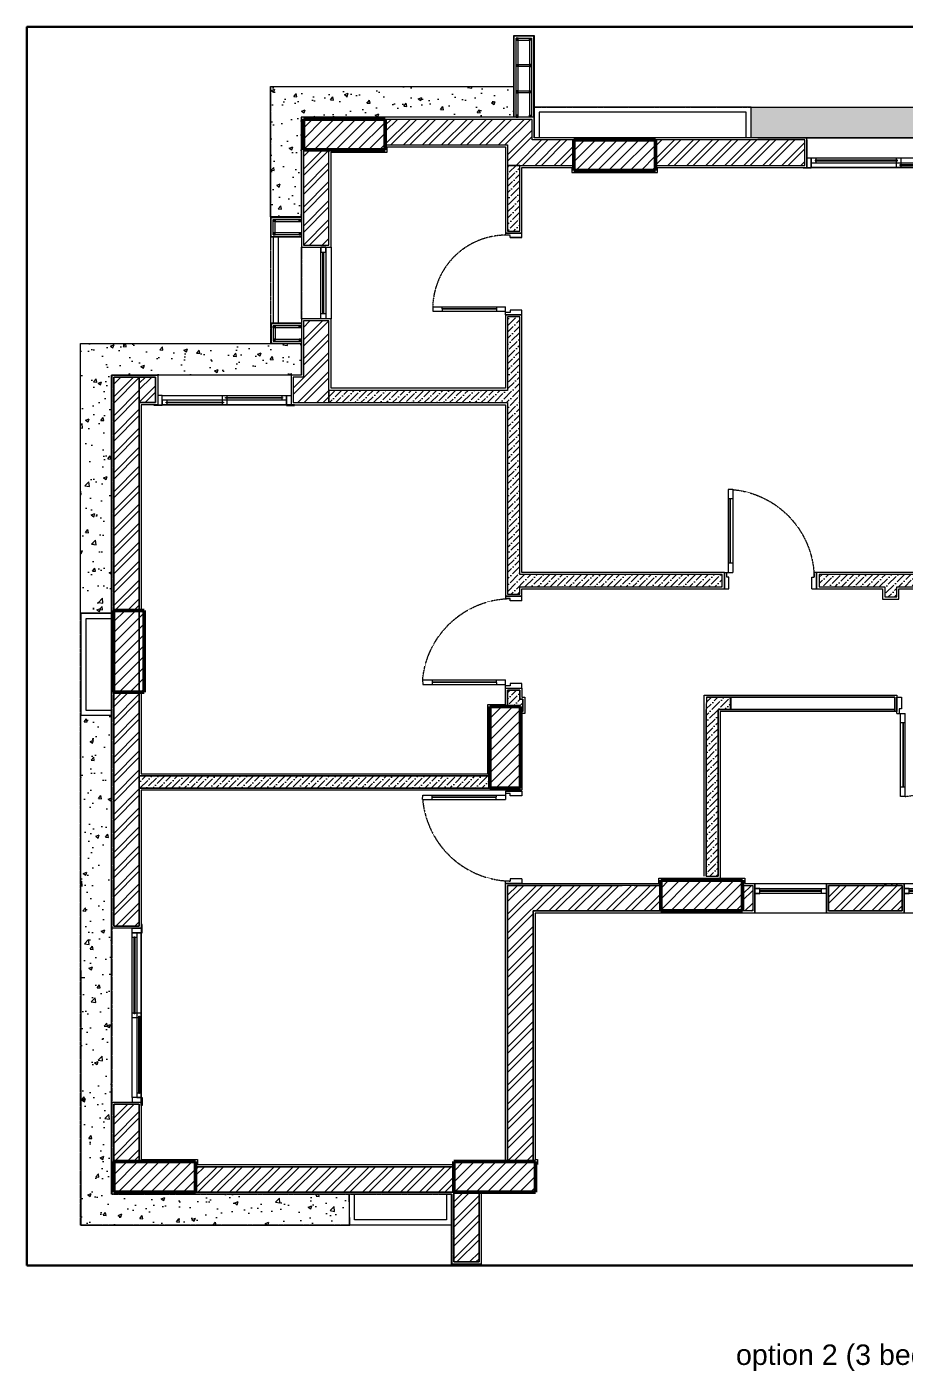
# Model space of a CAD drawing. Header units: metres. Extents: x 0 to 104350, y 982 to 43174.
# Drawn here: x 57300 to 65874, y 30032 to 43174 of the extents above; entities that cross this region are included whole.
import ezdxf
from ezdxf.xclip import XClip

# ---------------------------------------------------------------- set-up
doc = ezdxf.new("R2010")
doc.units = ezdxf.units.M
doc.header["$XCLIPFRAME"] = 2
doc.linetypes.add('DASHED2', pattern=[0.375, 0.25, -0.125])
doc.layers.get('0').update_dxf_attribs({"lineweight": 30})
for name, color, linetype, lineweight in [('A-ANNO-DIMS', 1, 'Continuous', 0), ('A-ANNO-HATCH', 9, 'Continuous', 9), ('A-CLNG-GRID', 2, 'Continuous', 5), ('A-DOOR', 1, 'Continuous', 5), ('A-DOOR-FRAM', 1, 'Continuous', 0), ('A-ELEV-BACK', 1, 'Continuous', 0), ('A-FLOR-OVHD', 1, 'DASHED2', 0), ('A-SECT', 1, 'Continuous', 5), ('A-WALL', 3, 'Continuous', 18), ('A-WINDOW', 10, 'Continuous', 5), ('dimensions', 90, 'Continuous', 30), ('G-ANNO-HATCH', 8, 'Continuous', 0), ('HATCH', 8, 'Continuous', 0), ('S-COLS', 52, 'Continuous', 9)]:
    doc.layers.add(name, color=color, linetype=linetype, lineweight=lineweight)
doc.styles.get("Standard").update_dxf_attribs({"font": 'arial.ttf'})
pattern_1 = [(45, (-134304.42, 51839.08), (-92.807765, 92.807765), []), (45, (-134242.55, 51839.08), (-92.807765, 92.807765), [])]
pattern_2 = [(45, (-134304.42, 51839.084), (23.201941, 85.073785), [109.375, -21.875, 0, -21.875])]
pattern_3 = [(50, (0, 0), (358.6301, -31.37607), [37.5, -412.5]), (355, (0, 0), (-69.3757, 376.0961), [30, -330]), (100.45144, (29.9, -2.6), (289.2544, 344.72), [31.8701, -350.57106]), (46.1842, (0, 100), (533.6207, -82.7596), [56.25, -618.75]), (96.63564, (44.47, 93.1), (467.331, 487.0593), [47.8052, -525.8569]), (351.18416, (0, 100), (467.331, 487.0593), [45, -495]), (21, (50, 75), (298.4535, -201.30945), [37.5, -412.5]), (326, (50, 75), (121.6577, 362.575), [30, -330]), (71.45144, (74.87, 58.22), (420.1112, 161.2656), [31.8701, -350.57106]), (37.5, (0, 0), (6.07993, 166.44693), [0, -326, 0, -335, 0, -331.25]), (7.5, (0, 0), (131.53477, 197.20586), [0, -191, 0, -318.5, 0, -126.25]), (327.5, (-111.5, 0), (266.91122, -11.27744), [0, -125, 0, -390, 0, -517.5]), (317.5, (-161.5, 0), (291.5931, 50.0525), [0, -162.5, 0, -259, 0, -367.5])]
pattern_4 = [(45, (116748.97, -54336.016), (-53.033, 53.033), [])]

# ---------------------------------------------------------------- blocks, each defined once
blk = doc.blocks.new('*U118')
for p, q in [((-5314, 135751), (-5249, 135754)), ((-5251, 134853), (-5299, 135751)), ((-5201, 134855), (-5249, 135754)), ((-5244, 135654), (-5294, 135652)), ((-5271, 135653), (-5234, 134955)), ((-5266, 135653), (-5229, 134955)), ((-5207, 134957), (-5257, 134954)), ((-5201, 134855), (-5251, 134853))]:
    blk.add_line(p, q)
at = {"linetype": 'DASHED2'}
blk.add_arc((-5342, 135819), 974, 278.2926, 1.8703, dxfattribs=at)
at = {"layer": 'A-DOOR-FRAM'}
for p, q in [((-4400, 135977), (-4350, 135980)), ((-4350, 135980), (-4340, 135803)), ((-5349, 135927), (-5299, 135930)), ((-5339, 135749), (-5349, 135927)), ((-5339, 135749), (-5314, 135751)), ((-4340, 135803), (-4365, 135801))]:
    blk.add_line(p, q, dxfattribs=at)
for points in [[(-4400, 135977), (-4393, 135850), (-4368, 135851), (-4365, 135801)], [(-5299, 135930), (-5292, 135802), (-5317, 135801), (-5314, 135751)]]:
    blk.add_lwpolyline(points, dxfattribs=at)
blk = doc.blocks.new('*U123')
for p, q in [((-0.235, 0.09), (0.978, 0.09)), ((-0.235, 0.045), (-0.235, 0.09)), ((0.978, 0.045), (-0.235, 0.045)), ((0.978, 0.045), (-0.235, 0.045)), ((-0.235, 0.045), (-0.235, 0)), ((-0.235, 0), (0.978, 0)), ((-0.19, 0.045), (-0.19, 0.026)), ((-0.19, 0.018), (-0.19, 0)), ((0.35, 0.09), (0.35, 0.026)), ((0.35, 0.018), (0.35, 0)), ((0.395, 0.09), (0.395, 0.071)), ((0.395, 0.063), (0.395, 0)), ((0.933, 0.09), (0.933, 0.071)), ((0.933, 0.063), (0.933, 0.045)), ((0.978, 0.09), (0.978, 0.045)), ((0.978, 0), (0.978, 0.045))]:
    blk.add_line(p, q)
for points in [[(-0.315, 0), (-0.235, 0), (-0.235, -0.007), (-0.315, -0.007)], [(-0.235, 0.09), (-0.28, 0.09), (-0.28, 0), (-0.235, 0)], [(-0.235, 0.09), (0.978, 0.09), (0.978, 0), (-0.235, 0)], [(-0.196, 0.026), (0.362, 0.026), (0.362, 0.018), (-0.196, 0.018)], [(0.383, 0.071), (0.94, 0.071), (0.94, 0.063), (0.383, 0.063)], [(0.978, 0.09), (1.023, 0.09), (1.023, 0), (0.978, 0)], [(1.058, 0), (0.978, 0), (0.978, -0.007), (1.058, -0.007)]]:
    blk.add_lwpolyline(points, close=True)
blk = doc.blocks.new('*U125')
for p, q in [((-2.079, -0.07), (-1.479, -0.07)), ((-2.079, -0.08), (-1.479, -0.08))]:
    blk.add_line(p, q)
for points in [[(-2.129, 0.14), (-1.429, 0.14), (-1.429, -0.15), (-2.129, -0.15)], [(-2.129, -0.1), (-2.129, -0.05), (-1.429, -0.05), (-1.429, -0.1)], [(-2.129, -0.05), (-2.079, -0.05), (-2.079, -0.1), (-2.129, -0.1)], [(-1.429, -0.05), (-1.479, -0.05), (-1.479, -0.1), (-1.429, -0.1)]]:
    blk.add_lwpolyline(points, close=True)
blk = doc.blocks.new('*U122')
for p, q in [((-0.235, 0.09), (1.376, 0.09)), ((-0.235, 0.045), (-0.235, 0.09)), ((1.376, 0.045), (-0.235, 0.045)), ((1.376, 0.045), (-0.235, 0.045)), ((-0.235, 0.045), (-0.235, 0)), ((-0.235, 0), (1.376, 0)), ((-0.19, 0.045), (-0.19, 0.026)), ((-0.19, 0.018), (-0.19, 0)), ((0.548, 0.09), (0.548, 0.026)), ((0.548, 0.018), (0.548, 0)), ((0.593, 0.09), (0.593, 0.071)), ((0.593, 0.063), (0.593, 0)), ((1.331, 0.09), (1.331, 0.071)), ((1.331, 0.063), (1.331, 0.045)), ((1.376, 0.09), (1.376, 0.045)), ((1.376, 0), (1.376, 0.045))]:
    blk.add_line(p, q)
for points in [[(-0.315, 0), (-0.235, 0), (-0.235, -0.007), (-0.315, -0.007)], [(-0.235, 0.09), (-0.28, 0.09), (-0.28, 0), (-0.235, 0)], [(-0.235, 0.09), (1.376, 0.09), (1.376, 0), (-0.235, 0)], [(-0.196, 0.026), (0.561, 0.026), (0.561, 0.018), (-0.196, 0.018)], [(0.582, 0.071), (1.337, 0.071), (1.337, 0.063), (0.582, 0.063)], [(1.376, 0.09), (1.421, 0.09), (1.421, 0), (1.376, 0)], [(1.456, 0), (1.376, 0), (1.376, -0.007), (1.456, -0.007)]]:
    blk.add_lwpolyline(points, close=True)
blk = doc.blocks.new('*U120')
for p, q in [((-5317, 135773), (-5382, 135770)), ((-5339, 134971), (-5382, 135770)), ((-5289, 134974), (-5332, 135773)), ((-5377, 135670), (-5327, 135673)), ((-5354, 135671), (-5322, 135073)), ((-5349, 135671), (-5317, 135074)), ((-5345, 135072), (-5295, 135075)), ((-5339, 134971), (-5289, 134974))]:
    blk.add_line(p, q)
at = {"linetype": 'DASHED2'}
blk.add_arc((-5362, 135777), 807, 179.9493, 271.6029, dxfattribs=at)
at = {"layer": 'A-DOOR-FRAM'}
for p, q in [((-5302, 135954), (-5352, 135952)), ((-5292, 135775), (-5302, 135954)), ((-5292, 135775), (-5317, 135773))]:
    blk.add_line(p, q, dxfattribs=at)
for points in [[(-6144, 135779), (-6150, 135909), (-6200, 135906), (-6191, 135727), (-6166, 135728)], [(-6150, 135909), (-6144, 135779), (-6168, 135778), (-6166, 135728)], [(-5352, 135952), (-5345, 135822), (-5320, 135823), (-5317, 135773)]]:
    blk.add_lwpolyline(points, dxfattribs=at)
blk = doc.blocks.new('*U121')
for p, q in [((-2.079, -0.07), (-1.479, -0.07)), ((-2.079, -0.08), (-1.479, -0.08))]:
    blk.add_line(p, q)
for points in [[(-2.129, 0.14), (-1.429, 0.14), (-1.429, -0.15), (-2.129, -0.15)], [(-2.129, -0.1), (-2.129, -0.05), (-1.429, -0.05), (-1.429, -0.1)], [(-2.129, -0.05), (-2.079, -0.05), (-2.079, -0.1), (-2.129, -0.1)], [(-1.429, -0.05), (-1.479, -0.05), (-1.479, -0.1), (-1.429, -0.1)]]:
    blk.add_lwpolyline(points, close=True)
blk = doc.blocks.new('*U138')
for p, q in [((-0.235, 0.09), (1.473, 0.09)), ((-0.235, 0.045), (-0.235, 0.09)), ((1.473, 0.045), (-0.235, 0.045)), ((1.473, 0.045), (-0.235, 0.045)), ((-0.235, 0.045), (-0.235, 0)), ((-0.235, 0), (1.473, 0)), ((-0.19, 0.045), (-0.19, 0.026)), ((-0.19, 0.018), (-0.19, 0)), ((0.597, 0.09), (0.597, 0.026)), ((0.597, 0.018), (0.597, 0)), ((0.642, 0.09), (0.642, 0.071)), ((0.642, 0.063), (0.642, 0)), ((1.428, 0.09), (1.428, 0.071)), ((1.428, 0.063), (1.428, 0.045)), ((1.473, 0.09), (1.473, 0.045)), ((1.473, 0), (1.473, 0.045))]:
    blk.add_line(p, q)
for points in [[(-0.315, 0), (-0.235, 0), (-0.235, -0.007), (-0.315, -0.007)], [(-0.235, 0.09), (-0.28, 0.09), (-0.28, 0), (-0.235, 0)], [(-0.235, 0.09), (1.473, 0.09), (1.473, 0), (-0.235, 0)], [(-0.196, 0.026), (0.609, 0.026), (0.609, 0.018), (-0.196, 0.018)], [(0.63, 0.071), (1.434, 0.071), (1.434, 0.063), (0.63, 0.063)], [(1.473, 0.09), (1.518, 0.09), (1.518, 0), (1.473, 0)], [(1.553, 0), (1.473, 0), (1.473, -0.007), (1.553, -0.007)]]:
    blk.add_lwpolyline(points, close=True)
blk = doc.blocks.new('hjnhgfhgn')
at = {"layer": 'A-FLOR-OVHD'}
blk.add_lwpolyline([(101259, -22509), (101259, -20379), (97632, -20379), (97632, -11762), (99490, -11762), (99490, -9249), (101865, -9249), (101865, -9549), (99790, -9549), (99790, -12069), (97936, -12069), (97936, -14398), (97936, -20079), (101259, -20079), (101259, -22839)], dxfattribs=at)
blk.add_lwpolyline([(102065, -9449), (106681, -9449), (106681, -9249), (119821, -9249), (119821, -9449), (124433, -9449), (124433, -9749), (119521, -9749), (119521, -9549), (118379, -9550), (118379, -9549), (116503, -9549), (116503, -9550), (110625, -9550), (110625, -9549), (107857, -9549), (107857, -9549), (106977, -9549), (106977, -9749), (102065, -9749)], close=True, dxfattribs=at)
blk = doc.blocks.new('B GF')
at = {"layer": 'A-ANNO-HATCH', "true_color": 0x939598}
h = blk.add_hatch(dxfattribs=at)
h.set_pattern_fill('AR-CONC', color=252, scale=50)
h.set_pattern_definition(pattern_3)
h.paths.add_polyline_path([(147038, -10522), (146738, -10522), (146738, -9249), (149114, -9249), (149114, -9549), (147038, -9549)])
h = blk.add_hatch(dxfattribs=at)
h.set_pattern_fill('AR-CONC', color=252, scale=50)
h.set_pattern_definition([(50, (0, -9699.07), (358.6301, -31.37607), [37.5, -412.5]), (355, (0, -9699.07), (-69.3757, 376.0961), [30, -330]), (100.45144, (29.9, -9701.7), (289.2544, 344.72), [31.8701, -350.57106]), (46.1842, (0, -9599.07), (533.6207, -82.7596), [56.25, -618.75]), (96.63564, (44.47, -9605.96), (467.331, 487.0593), [47.8052, -525.8569]), (351.18416, (0, -9599.07), (467.331, 487.0593), [45, -495]), (21, (50, -9624.07), (298.45353, -201.30945), [37.5, -412.5]), (326, (50, -9624.07), (121.6577, 362.575), [30, -330]), (71.45144, (74.87, -9640.84), (420.1112, 161.2656), [31.8701, -350.57106]), (37.5, (0, -9699.07), (6.07993, 166.44693), [0, -326, 0, -335, 0, -331.25]), (7.5, (0, -9699.07), (131.53477, 197.20586), [0, -191, 0, -318.5, 0, -126.25]), (327.5, (-111.5, -9699.07), (266.91122, -11.27744), [0, -125, 0, -390, 0, -517.5]), (317.5, (-161.5, -9699.07), (291.5931, 50.0525), [0, -162.5, 0, -259, 0, -367.5])])
h.paths.add_polyline_path([(161718, -9549), (161712, -9248), (163283, -9248), (163290, -9549)])
h.paths.add_polyline_path([(169560, -9749), (169560, -9449), (167070, -9449), (167070, -9249), (153929, -9249), (153931, -9449), (151438, -9449), (151436, -9749), (154230, -9749), (154230, -9549), (166691, -9549), (166691, -9749), (171671, -9749), (171671, -9749)])
h = blk.add_hatch(dxfattribs=at)
h.set_pattern_fill('AR-CONC', color=252, scale=50)
h.set_pattern_definition(pattern_3)
h.paths.add_polyline_path([(145184, -14398), (144880, -14398), (144880, -11762), (147038, -11762), (147038, -11861), (147038, -12069), (145184, -12069)])
h = blk.add_hatch(dxfattribs=at)
h.set_pattern_fill('AR-CONC', color=252, scale=50)
h.set_pattern_definition(pattern_3)
h.paths.add_polyline_path([(145184, -15398), (144880, -15398), (144880, -20379), (147507, -20379), (147507, -20079), (145184, -20079)])
at = {"layer": 'A-ANNO-DIMS'}
blk.add_lwpolyline([(147038, -10522), (146738, -10522), (146738, -9249), (149114, -9249), (149114, -9549), (147038, -9549)], close=True, dxfattribs=at)
at = {"layer": 'A-ELEV-BACK'}
for points in [[(171671, -9449), (171671, -9749), (166691, -9749), (166691, -9549), (154230, -9549), (154230, -9749), (151436, -9749), (151436, -9449), (153930, -9449), (153930, -9249), (167070, -9249), (167070, -9449)], [(145184, -14398), (144880, -14398), (144880, -11762), (147038, -11762), (147038, -11861), (147038, -11861), (147038, -12069), (145184, -12069)], [(145184, -15398), (144880, -15398), (144884, -20379), (147512, -20379), (147507, -20079), (145184, -20079)]]:
    blk.add_lwpolyline(points, close=True, dxfattribs=at)
blk = doc.blocks.new('gfbgg')
at = {"layer": 'A-ELEV-BACK'}
for points in [[(104187, -9749), (104187, -9449), (102065, -9449), (102065, -9749)], [(104137, -9749), (104137, -9499), (102115, -9499), (102115, -9749)], [(97936, -15398), (97636, -15398), (97636, -14398), (97936, -14398)], [(97936, -15348), (97686, -15348), (97686, -14448), (97936, -14448)], [(101259, -20079), (101259, -20379), (100259, -20379), (100259, -20079)], [(101209, -20079), (101209, -20329), (100309, -20329), (100309, -20079)]]:
    blk.add_lwpolyline(points, dxfattribs=at)
blk = doc.blocks.new('gtrgtgrtgtg')
at = {"layer": 'A-CLNG-GRID'}
for points in [[(101865, -9549), (101865, -9149), (101865, -8749), (102065, -8749), (102065, -9549)], [(99790, -10722), (99730, -10722), (99490, -10722), (99490, -10522), (99790, -10522)], [(99790, -11562), (99730, -11562), (99490, -11562), (99490, -11762), (99790, -11762)]]:
    blk.add_lwpolyline(points, dxfattribs=at)
at = {"layer": 'A-ELEV-BACK'}
blk.add_lwpolyline([(99515, -11562), (99565, -11562), (99565, -10722), (99515, -10722)], close=True, dxfattribs=at)
at = {"layer": 'A-SECT'}
for points in [[(101870, -9549), (101870, -9149), (101870, -8754), (102060, -8754), (102060, -9549)], [(101890, -9549), (101890, -9149), (101890, -8774), (102040, -8774), (102040, -9549)], [(101910, -9549), (101910, -9149), (101910, -8794), (102020, -8794), (102020, -9549)], [(99790, -10717), (99730, -10717), (99495, -10717), (99495, -10527), (99790, -10527)], [(99790, -10697), (99730, -10697), (99515, -10697), (99515, -10547), (99790, -10547)], [(99790, -10677), (99730, -10677), (99535, -10677), (99535, -10567), (99790, -10567)], [(99790, -11567), (99730, -11567), (99495, -11567), (99495, -11757), (99790, -11757)], [(99790, -11587), (99730, -11587), (99515, -11587), (99515, -11737), (99790, -11737)], [(99790, -11607), (99730, -11607), (99535, -11607), (99535, -11717), (99790, -11717)]]:
    blk.add_lwpolyline(points, dxfattribs=at)
for points in [[(101890, -8794), (101910, -8794), (101910, -8774), (101890, -8774)], [(101893, -8791), (101907, -8791), (101907, -8777), (101893, -8777)], [(102040, -8794), (102020, -8794), (102020, -8774), (102040, -8774)], [(102037, -8791), (102023, -8791), (102023, -8777), (102037, -8777)], [(101890, -9032), (101910, -9032), (101910, -9052), (101890, -9052)], [(101893, -9035), (101907, -9035), (101907, -9049), (101893, -9049)], [(101910, -9032), (102020, -9032), (102020, -9052), (101910, -9052)], [(102040, -9032), (102020, -9032), (102020, -9052), (102040, -9052)], [(102037, -9035), (102023, -9035), (102023, -9049), (102037, -9049)], [(101890, -9311), (101910, -9311), (101910, -9291), (101890, -9291)], [(101893, -9308), (101907, -9308), (101907, -9294), (101893, -9294)], [(101910, -9291), (102020, -9291), (102020, -9311), (101910, -9311)], [(102040, -9311), (102020, -9311), (102020, -9291), (102040, -9291)], [(102037, -9308), (102023, -9308), (102023, -9294), (102037, -9294)], [(101890, -9549), (101910, -9549), (101910, -9529), (101890, -9529)], [(101893, -9546), (101907, -9546), (101907, -9532), (101893, -9532)], [(102040, -9549), (102020, -9549), (102020, -9529), (102040, -9529)], [(102037, -9546), (102023, -9546), (102023, -9532), (102037, -9532)], [(99535, -10547), (99535, -10567), (99515, -10567), (99515, -10547)], [(99532, -10550), (99532, -10564), (99518, -10564), (99518, -10550)], [(99790, -10547), (99790, -10567), (99770, -10567), (99770, -10547)], [(99787, -10550), (99787, -10564), (99773, -10564), (99773, -10550)], [(99535, -10697), (99535, -10677), (99515, -10677), (99515, -10697)], [(99532, -10694), (99532, -10680), (99518, -10680), (99518, -10694)], [(99790, -10697), (99790, -10677), (99770, -10677), (99770, -10697)], [(99787, -10694), (99787, -10680), (99773, -10680), (99773, -10694)], [(99535, -11587), (99535, -11607), (99515, -11607), (99515, -11587)], [(99532, -11590), (99532, -11604), (99518, -11604), (99518, -11590)], [(99790, -11587), (99790, -11607), (99770, -11607), (99770, -11587)], [(99787, -11590), (99787, -11604), (99773, -11604), (99773, -11590)], [(99535, -11737), (99535, -11717), (99515, -11717), (99515, -11737)], [(99532, -11734), (99532, -11720), (99518, -11720), (99518, -11734)], [(99790, -11737), (99790, -11717), (99770, -11717), (99770, -11737)], [(99787, -11734), (99787, -11720), (99773, -11720), (99773, -11734)]]:
    blk.add_lwpolyline(points, close=True, dxfattribs=at)
blk = doc.blocks.new('M_Concrete-Rectangular-Column - C4-300_800-V3-0-6-4th floor columns')
at = {"layer": 'S-COLS'}
h = blk.add_hatch(dxfattribs=at)
h.set_pattern_fill('FP_6', color=256, style=0, pattern_type=2)
h.set_pattern_definition([(224.998, (-12.304, 7.91), (0.05303116, -0.05303486), [])])
h.paths.add_polyline_path([(0.15, 0.4), (-0.15, 0.4), (-0.15, -0.4), (0.15, -0.4)])
at = {"layer": 'S-COLS', "lineweight": 50}
for p, q in [((0.15, 0.4), (-0.15, 0.4)), ((-0.15, 0.4), (-0.15, -0.4)), ((0.15, -0.4), (0.15, 0.4)), ((-0.15, -0.4), (0.15, -0.4))]:
    blk.add_line(p, q, dxfattribs=at)
blk = doc.blocks.new('Typical')
at = {"layer": 'S-COLS'}
h = blk.add_hatch(dxfattribs=at)
h.set_pattern_fill('FP_1', color=256, scale=1000, style=0, pattern_type=2)
h.set_pattern_definition(pattern_4)
h.paths.add_polyline_path([(103274, -40586), (103274, -40286), (102474, -40286), (102474, -40586)])
h = blk.add_hatch(dxfattribs=at)
h.set_pattern_fill('FP_1', color=256, scale=1000, style=0, pattern_type=2)
h.set_pattern_definition(pattern_4)
h.paths.add_polyline_path([(105916, -40786), (105916, -40486), (105116, -40486), (105116, -40786)])
h = blk.add_hatch(dxfattribs=at)
h.set_pattern_fill('FP_1', color=256, scale=1000, style=0, pattern_type=2)
h.set_pattern_definition(pattern_4)
h.paths.add_polyline_path([(100918, -45887), (100918, -45087), (100618, -45087), (100618, -45887)])
h = blk.add_hatch(dxfattribs=at)
h.set_pattern_fill('FP_1', color=256, scale=1000, style=0, pattern_type=2)
h.set_pattern_definition(pattern_4)
h.paths.add_polyline_path([(106767, -48026), (106767, -47726), (105967, -47726), (105967, -48026)])
h = blk.add_hatch(dxfattribs=at)
h.set_pattern_fill('FP_1', color=256, scale=1000, style=0, pattern_type=2)
h.set_pattern_definition(pattern_4)
h.paths.add_polyline_path([(101420, -50776), (101420, -50476), (100620, -50476), (100620, -50776)])
h = blk.add_hatch(dxfattribs=at)
h.set_pattern_fill('FP_1', color=256, scale=1000, style=0, pattern_type=2)
h.set_pattern_definition(pattern_4)
h.paths.add_polyline_path([(104743, -50776), (104743, -50476), (103943, -50476), (103943, -50776)])
at = {"layer": 'S-COLS', "lineweight": 50}
for p, q in [((103274, -40286), (102474, -40286)), ((102474, -40286), (102474, -40586)), ((103274, -40586), (103274, -40286)), ((102474, -40586), (103274, -40586)), ((105916, -40486), (105116, -40486)), ((105116, -40486), (105116, -40786)), ((105916, -40786), (105916, -40486)), ((105116, -40786), (105916, -40786)), ((100618, -45087), (100618, -45887)), ((100918, -45087), (100618, -45087)), ((100918, -45887), (100918, -45087)), ((100618, -45887), (100918, -45887)), ((106767, -47726), (105967, -47726)), ((105967, -47726), (105967, -48026)), ((106767, -48026), (106767, -47726)), ((105967, -48026), (106767, -48026)), ((101420, -50476), (100620, -50476)), ((100620, -50476), (100620, -50776)), ((101420, -50776), (101420, -50476)), ((104743, -50476), (103943, -50476)), ((103943, -50476), (103943, -50776)), ((104743, -50776), (104743, -50476)), ((100620, -50776), (101420, -50776)), ((103943, -50776), (104743, -50776))]:
    blk.add_line(p, q, dxfattribs=at)
at = {"layer": 'S-COLS', "xscale": 999.9999999999998, "yscale": 999.9999999999998, "zscale": 999.9999999999998, "rotation": 180.0015117554208}
blk.add_blockref('M_Concrete-Rectangular-Column - C4-300_800-V3-0-6-4th floor columns', (104445, -46426), dxfattribs=at)

msp = doc.modelspace()

# ---------------------------------------------------------------- hatches: boundary and pattern name
at = {"layer": 'G-ANNO-HATCH'}
h = msp.add_hatch(dxfattribs=at)
h.set_pattern_fill('ANSI32', color=256, scale=350)
h.set_pattern_definition(pattern_1)
h.paths.add_polyline_path([(62644.791, 42070.236), (62238.21, 42070.236), (62238.21, 42270.236), (60802.533, 42270.236), (60802.533, 42020.236), (61998.426, 42020.236), (61998.426, 41820.236), (62644.791, 41820.236)])
h = msp.add_hatch(dxfattribs=at)
h.set_pattern_fill('ANSI32', color=256, scale=350)
h.set_pattern_definition(pattern_1)
h.paths.add_polyline_path([(64903.766, 42070.236), (63444.791, 42070.236), (63444.791, 41820.236), (64206.426, 41820.236), (64326.426, 41820.236), (64903.766, 41820.236)])
h = msp.add_hatch(dxfattribs=at)
h.set_pattern_fill('ANSI32', color=256, scale=350)
h.set_pattern_definition(pattern_1)
h.paths.add_polyline_path([(60002.533, 41040.236), (60252.531, 41040.236), (60252.532, 41970.236), (60002.533, 41970.236)])
h = msp.add_hatch(dxfattribs=at)
h.set_pattern_fill('ANSI36', color=256, scale=350)
h.set_pattern_definition(pattern_2)
h.paths.add_polyline_path([(62118.426, 41820.236), (61998.426, 41820.236), (61998.426, 41178.367), (62118.426, 41178.367)])
h = msp.add_hatch(dxfattribs=at)
h.set_pattern_fill('ANSI32', color=256, scale=350)
h.set_pattern_definition(pattern_1)
h.paths.add_polyline_path([(59901.694, 39750.236), (59901.694, 39500.236), (60252.529, 39500.236), (60252.53, 40300.236), (60002.533, 40300.236), (60002.533, 39750.236)])
h = msp.add_hatch(dxfattribs=at)
h.set_pattern_fill('ANSI36', color=256, scale=350)
h.set_pattern_definition(pattern_2)
h.paths.add_polyline_path([(64096.225, 37820.236), (62118.426, 37820.236), (62118.426, 40338.374), (61998.426, 40338.374), (61998.426, 39620.236), (60252.529, 39620.236), (60252.529, 39500.236), (61998.426, 39500.236), (61998.426, 37628.164), (62118.426, 37628.164), (62118.426, 37700.236), (64096.225, 37700.236)])
h = msp.add_hatch(dxfattribs=at)
h.set_pattern_fill('ANSI32', color=256, scale=350)
h.set_pattern_definition(pattern_1)
h.paths.add_polyline_path([(58398.426, 35470.29), (58398.426, 39750.236), (58148.426, 39750.236), (58148.426, 37469.872), (58398.426, 37469.872)])
h = msp.add_hatch(dxfattribs=at)
h.set_pattern_fill('ANSI32', color=256, scale=350)
h.set_pattern_definition([(45, (-135268.7, 51870.65), (-92.807765, 92.807765), []), (45, (-135206.83, 51870.65), (-92.807765, 92.807765), [])])
h.paths.add_polyline_path([(58558.426, 39750.236), (58398.426, 39750.236), (58398.426, 39500.236), (58558.426, 39500.236)])
h = msp.add_hatch(dxfattribs=at)
h.set_pattern_fill('ANSI36', color=256, scale=350)
h.set_pattern_definition(pattern_2)
h.paths.add_polyline_path([(67525.355, 37820.236), (65045.206, 37820.236), (65045.206, 37700.236), (65684.063, 37700.236), (65684.063, 37600.236), (65804.063, 37600.236), (65804.063, 37700.236), (67525.355, 37700.236)])
h = msp.add_hatch(dxfattribs=at)
h.set_pattern_fill('ANSI32', color=256, scale=350)
h.set_pattern_definition(pattern_1)
h.paths.add_polyline_path([(58398.426, 36669.872), (58148.426, 36669.872), (58148.426, 34382.901), (58398.426, 34382.901)])
h = msp.add_hatch(dxfattribs=at)
h.set_pattern_fill('ANSI36', color=256, scale=350)
h.set_pattern_definition(pattern_2)
h.paths.add_polyline_path([(62118.426, 36688.17), (61998.426, 36688.17), (61998.426, 36530.237), (62123.764, 36530.237), (62123.764, 36480.236), (62146.67, 36480.236), (62146.67, 36600.236), (62118.426, 36600.236)])
h = msp.add_hatch(dxfattribs=at)
h.set_pattern_fill('ANSI36', color=256, scale=350)
h.set_pattern_definition([(45, (-133484.04, 51859.084), (23.201941, 85.073785), [109.375, -21.875, 0, -21.875])])
h.paths.add_polyline_path([(64178.804, 36620.236), (63940.109, 36620.236), (63940.109, 36500.236), (63938.807, 36500.236), (63938.803, 34870.236), (64055.847, 34870.236), (64055.851, 36500.236), (64178.808, 36500.236)])
h = msp.add_hatch(dxfattribs=at)
h.set_pattern_fill('ANSI36', color=256, scale=350)
h.set_pattern_definition(pattern_2)
h.paths.add_polyline_path([(61823.764, 35850.236), (58398.426, 35850.236), (58398.426, 35730.236), (61823.764, 35730.236)])
h = msp.add_hatch(dxfattribs=at)
h.set_pattern_fill('ANSI32', color=256, scale=350)
h.set_pattern_definition(pattern_1)
h.paths.add_polyline_path([(62248.426, 34530.236), (63495.848, 34530.236), (63495.848, 34780.236), (62118.426, 34780.236), (61998.426, 34780.236), (61998.426, 32080.236), (62248.426, 32080.236)])
h = msp.add_hatch(dxfattribs=at)
h.set_pattern_fill('ANSI32', color=256, scale=350)
h.set_pattern_definition([(45, (-132638.56, 54001.51), (-92.807765, 92.807765), []), (45, (-132576.68, 54001.51), (-92.807765, 92.807765), [])])
h.paths.add_polyline_path([(64295.848, 34780.224), (64395.848, 34780.224), (64395.848, 34530.23), (64295.848, 34530.23)])
h = msp.add_hatch(dxfattribs=at)
h.set_pattern_fill('ANSI32', color=256, scale=350)
h.set_pattern_definition(pattern_1)
h.paths.add_polyline_path([(65135.849, 34779.956), (65135.848, 34530.812), (65854.032, 34531.404), (65854.031, 34780.236), (65804.065, 34780.236), (65804.066, 34780.499)])
h = msp.add_hatch(dxfattribs=at)
h.set_pattern_fill('ANSI36', color=256, scale=350)
h.set_pattern_definition(pattern_2)
h.paths.add_polyline_path([(65804.065, 34800.235), (65684.063, 34800.231), (65684.063, 34780.224), (65804.065, 34780.224)])
h = msp.add_hatch(dxfattribs=at)
h.set_pattern_fill('ANSI32', color=256, scale=350)
h.set_pattern_definition(pattern_1)
h.paths.add_polyline_path([(58398.426, 32641.943), (58148.426, 32641.943), (58148.426, 32080.236), (58398.426, 32080.236)])
h = msp.add_hatch(dxfattribs=at)
h.set_pattern_fill('ANSI32', color=256, scale=350)
h.set_pattern_definition(pattern_1)
h.paths.add_polyline_path([(61471.442, 32030.236), (58948.426, 32030.236), (58948.426, 31780.236), (61471.442, 31780.236)])
h = msp.add_hatch(dxfattribs=at)
h.set_pattern_fill('ANSI32', color=256, scale=350)
h.set_pattern_definition([(45, (-131275.72, 51839.08), (-92.807765, 92.807765), []), (45, (-131213.85, 51839.08), (-92.807765, 92.807765), [])])
h.paths.add_polyline_path([(61721.442, 31780.236), (61471.442, 31780.236), (61471.442, 31098.523), (61721.442, 31098.523)])

# ---------------------------------------------------------------- linework, layer by layer
msp.add_lwpolyline([(57299.914, 31064.661), (73628.025, 31064.661), (73628.025, 43174.113), (57299.914, 43174.113)], close=True)
at = {"layer": 'A-CLNG-GRID'}
for p, q in [((63918.803, 34870.236), (63918.807, 36640.236)), ((63918.807, 36640.237), (64198.803, 36640.236)), ((64158.427, 36640.236), (65804.063, 36640.236)), ((65804.068, 36640.236), (65804.068, 36480.236)), ((64075.851, 36480.236), (64075.847, 34850.236)), ((64198.809, 36480.236), (64075.851, 36480.236)), ((65804.068, 36480.236), (64158.427, 36480.236)), ((65644.063, 36480.223), (65644.063, 36480.236)), ((63475.848, 34800.235), (63475.848, 34850.236)), ((63475.848, 34850.236), (64315.848, 34850.236)), ((64315.848, 34850.236), (64315.848, 34800.224)), ((61978.426, 32080.236), (61978.426, 34800.236)), ((61978.426, 34800.236), (63255.471, 34800.236)), ((63255.471, 34800.236), (63475.848, 34800.235)), ((64315.848, 34800.224), (64415.848, 34800.224)), ((64415.848, 34800.224), (64415.848, 34510.23)), ((65115.848, 34800.211), (65824.065, 34800.236)), ((65115.848, 34510.236), (65115.848, 34800.211)), ((65664.063, 34800.223), (65664.063, 34800.23)), ((65824.065, 34800.236), (65874.032, 34800.236)), ((65874.032, 34800.236), (65874.032, 34510.236)), ((64415.848, 34510.23), (62268.426, 34510.236)), ((62268.426, 34510.236), (62268.426, 32100.236)), ((65874.032, 34510.236), (65115.848, 34510.236)), ((58128.426, 31760.236), (58128.426, 32661.943)), ((58128.426, 32661.943), (58418.426, 32661.943)), ((58418.426, 32661.943), (58418.426, 32100.236)), ((58418.426, 32100.236), (58968.426, 32100.236)), ((58968.426, 32100.236), (58968.426, 32050.236)), ((62268.426, 32100.236), (62291.442, 32100.236)), ((62291.442, 32100.236), (62291.442, 32050.236)), ((58968.426, 32050.236), (61471.442, 32050.236)), ((61451.442, 31760.236), (58128.426, 31760.236)), ((61451.442, 31078.523), (61451.442, 31760.236)), ((61741.442, 31760.236), (61741.442, 31078.523)), ((61741.442, 31078.523), (61451.442, 31078.523))]:
    msp.add_line(p, q, dxfattribs=at)
for points in [[(60272.533, 41020.236), (60272.533, 41950.236), (60822.533, 41950.236), (60822.533, 42000.236), (61978.426, 42000.236), (61978.426, 41158.367), (62138.426, 41158.367), (62138.426, 41800.236), (62624.791, 41800.236), (62624.791, 41750.236), (63464.791, 41750.236), (63464.791, 41800.236), (64923.766, 41800.236), (64923.766, 42090.236), (62258.21, 42090.236), (62258.21, 42290.236), (59982.533, 42290.236), (59982.533, 41020.236)], [(65017.578, 37680.236), (65664.063, 37680.236), (65664.063, 37580.236), (65824.063, 37580.236), (65824.063, 37680.236), (67439.454, 37680.236), (68045.355, 37680.245), (68045.355, 38220.244), (67459.454, 38220.244), (67459.454, 41950.237), (68297.545, 41950.238), (68297.545, 42290.237), (67169.454, 42290.236), (67169.454, 42090.236), (66719.949, 42090.236), (66719.949, 41800.236), (67299.454, 41800.236), (67299.454, 37840.236), (65017.578, 37840.236)], [(60272.533, 40320.236), (59982.533, 40320.236), (59982.533, 39770.236), (59881.694, 39770.236), (59881.694, 39480.236), (61978.426, 39480.236), (61978.426, 37608.164), (62138.426, 37608.164), (62138.426, 37680.236), (64117.584, 37680.236), (64117.584, 37840.236), (62138.426, 37840.236), (62138.426, 40358.374), (61978.426, 40358.374), (61978.426, 39640.236), (60272.533, 39640.236)]]:
    msp.add_lwpolyline(points, close=True, dxfattribs=at)
msp.add_lwpolyline([(58418.426, 36669.872), (58418.426, 35870.236), (61803.764, 35870.236), (61803.764, 36550.237), (61978.426, 36550.237), (61978.426, 36708.17), (62138.426, 36708.17), (62138.426, 36620.236), (62166.67, 36620.236), (62166.67, 36460.236), (62138.426, 36460.236), (62138.426, 35710.236), (58418.426, 35710.236), (58418.426, 35390.29), (58418.426, 35390.29), (58418.426, 34550.29), (58418.426, 34550.29), (58418.426, 34362.901), (58128.426, 34362.901), (58128.426, 39770.236), (58578.426, 39770.236), (58578.426, 39480.236), (58468.426, 39480.236), (58468.426, 39480.236), (58418.426, 39480.236), (58418.426, 37469.872)], dxfattribs=at)
at = {"layer": 'A-WALL'}
for p, q in [((63941.411, 36620.236), (64178.804, 36620.236)), ((64178.804, 36620.236), (64178.808, 36500.236)), ((63938.803, 34870.236), (63938.807, 36500.236)), ((64055.851, 36500.236), (64055.847, 34870.236)), ((64178.808, 36500.236), (64055.851, 36500.236)), ((62118.426, 35730.236), (61998.426, 35730.236)), ((63495.848, 34780.235), (63495.848, 34830.236)), ((63495.848, 34830.236), (64295.848, 34830.236)), ((64295.848, 34830.236), (64295.848, 34780.224)), ((61998.426, 32080.236), (61998.426, 34780.236)), ((61998.426, 34780.236), (63118.426, 34780.236)), ((63235.471, 34780.236), (63495.848, 34780.235)), ((64295.848, 34780.224), (64395.848, 34780.224)), ((64395.848, 34780.224), (64395.848, 34530.23)), ((64395.848, 34530.23), (62248.426, 34530.236)), ((62248.426, 34530.236), (62248.426, 32080.236)), ((58148.426, 31780.236), (58148.426, 32641.943)), ((58148.426, 32641.943), (58398.426, 32641.943)), ((58398.426, 32641.943), (58398.426, 32080.236)), ((58398.426, 32080.236), (58948.426, 32080.236)), ((58948.426, 32080.236), (58948.426, 32030.236)), ((62248.426, 32080.236), (62271.442, 32080.236)), ((62271.442, 32080.236), (62271.442, 32030.236)), ((58948.426, 32030.236), (61471.442, 32030.236)), ((61471.442, 31780.236), (58148.426, 31780.236)), ((61471.442, 31098.523), (61471.442, 31780.236)), ((61721.442, 31780.236), (61721.442, 31098.523)), ((61721.442, 31098.523), (61471.442, 31098.523))]:
    msp.add_line(p, q, dxfattribs=at)
for points in [[(60252.533, 41040.236), (60252.533, 41970.236), (60802.533, 41970.236), (60802.533, 42020.236), (61998.426, 42020.236), (61998.426, 41178.367), (62118.426, 41178.367), (62118.426, 41820.236), (62644.791, 41820.236), (62644.791, 41770.236), (63444.791, 41770.236), (63444.791, 41820.236), (64903.766, 41820.236), (64903.766, 42070.236), (62238.21, 42070.236), (62238.21, 42270.236), (60002.533, 42270.236), (60002.533, 41040.236)], [(65045.206, 37700.236), (65684.063, 37700.236), (65684.063, 37600.236), (65804.063, 37600.236), (65804.063, 37700.236), (67439.454, 37700.236), (68025.355, 37700.244), (68025.355, 38200.244), (67439.454, 38200.244), (67439.454, 41970.237), (68277.545, 41970.238), (68277.545, 42270.237), (67189.454, 42270.236), (67189.454, 42070.236), (66739.949, 42070.236), (66739.949, 41820.236), (67319.454, 41820.236), (67319.454, 37820.236), (65045.206, 37820.236)]]:
    msp.add_lwpolyline(points, close=True, dxfattribs=at)
for points in [[(60252.533, 40300.236), (60002.533, 40300.236), (60002.533, 39750.236), (59901.694, 39750.236), (59901.694, 39500.236), (61998.426, 39500.236), (61998.426, 37628.164), (62118.426, 37628.164), (62118.426, 37700.236), (64096.225, 37700.236), (64096.225, 37820.236), (62118.426, 37820.236), (62118.426, 40338.374), (61998.426, 40338.374), (61998.426, 39620.236), (60252.533, 39620.236), (60252.533, 40300.236)], [(58398.426, 36669.872), (58398.426, 35850.236), (61823.764, 35850.236), (61823.764, 36530.237), (61998.426, 36530.237), (61998.426, 36688.17), (62118.426, 36688.17), (62118.426, 36600.236), (62146.67, 36600.236), (62146.67, 36480.236), (62118.426, 36480.236), (62118.426, 35730.236), (58398.426, 35730.236), (58398.426, 35370.29), (58398.426, 35370.29), (58398.426, 34570.29), (58398.426, 34570.29), (58398.426, 34382.901), (58148.426, 34382.901), (58148.426, 39750.236), (58558.426, 39750.236), (58558.426, 39500.236), (58448.426, 39500.236), (58448.426, 39500.236), (58398.426, 39500.236), (58398.426, 37469.872)], [(65784.063, 36480.225), (65784.063, 36500.236), (64178.427, 36500.236), (64178.427, 36620.236), (65664.063, 36620.236), (65664.063, 36620.236), (65784.063, 36620.236), (65784.063, 36620.236), (65784.062, 36620.236), (65784.062, 36500.236), (65784.063, 36500.236), (65784.063, 36480.234)], [(65804.065, 34800.235), (65804.065, 34780.236), (65854.032, 34780.236), (65854.032, 34530.236), (65135.848, 34530.236), (65135.848, 34780.211), (65684.063, 34780.224), (65684.063, 34800.231)]]:
    msp.add_lwpolyline(points, dxfattribs=at)
at = {"layer": 'A-WINDOW'}
for p, q in [((64443.887, 42090.236), (66743.887, 42090.236)), ((59886.1, 39770.236), (58568.426, 39770.236)), ((58128.426, 32661.943), (58128.426, 34362.901))]:
    msp.add_line(p, q, dxfattribs=at)
msp.add_lwpolyline([(64923.766, 42070.236), (64923.766, 41820.236)], dxfattribs=at)
at = {"layer": 'G-ANNO-HATCH'}
for points in [[(58558.426, 39750.236), (58398.426, 39750.236), (58398.426, 39500.236), (58558.426, 39500.236)], [(64295.848, 34780.224), (64395.848, 34780.224), (64395.848, 34530.23), (64295.848, 34530.23)]]:
    msp.add_lwpolyline(points, close=True, dxfattribs=at)
at = {"layer": 'HATCH'}
msp.add_line((62271.442, 32030.236), (62271.442, 31780.236), dxfattribs=at)
for points in [[(62644.791, 42070.236), (62238.21, 42070.236), (62238.21, 42270.236), (60802.533, 42270.236), (60802.533, 42020.236), (61998.426, 42020.236), (61998.426, 41820.236), (62644.791, 41820.236)], [(64903.766, 42070.236), (63444.791, 42070.236), (63444.791, 41820.236), (64206.426, 41820.236), (64326.426, 41820.236), (64903.766, 41820.236)], [(60002.533, 41040.236), (60252.531, 41040.236), (60252.532, 41970.236), (60002.533, 41970.236)], [(62118.426, 41820.236), (61998.426, 41820.236), (61998.426, 41178.367), (62118.426, 41178.367), (62118.426, 41820.236)], [(60252.53, 40300.236), (60002.533, 40300.236), (60002.533, 39750.236), (59901.694, 39750.236), (59901.694, 39500.236), (60252.529, 39500.236)], [(63819.126, 37820.236), (62118.426, 37820.236), (62118.426, 40338.374), (61998.426, 40338.374), (61998.426, 39620.236), (60252.529, 39620.236), (60252.529, 39500.236), (61998.426, 39500.236), (61998.426, 37628.164), (62118.426, 37628.164), (62118.426, 37700.236), (64096.225, 37700.236), (64096.225, 37820.236)], [(58398.426, 35470.29), (58398.426, 39750.236), (58148.426, 39750.236), (58148.426, 37469.872), (58398.426, 37469.872)], [(66944.791, 37820.236), (65045.206, 37820.236), (65045.206, 37700.236), (65684.063, 37700.236), (65684.063, 37600.236), (65804.063, 37600.236), (65804.063, 37700.236), (67525.355, 37700.236), (67525.355, 37820.236)], [(58398.426, 36669.872), (58148.426, 36669.872), (58148.426, 34382.901), (58398.426, 34382.901)], [(62118.426, 36688.17), (61998.426, 36688.17), (61998.426, 36530.237), (62123.764, 36530.237), (62123.764, 36480.236), (62146.67, 36480.236), (62146.67, 36600.236), (62118.426, 36600.236), (62118.426, 36688.17)], [(64178.804, 36620.236), (63941.411, 36620.236), (63938.807, 36500.236), (63938.803, 34870.236), (64055.847, 34870.236), (64055.851, 36500.236), (64178.808, 36500.236), (64178.804, 36620.236)], [(61823.764, 35850.236), (58398.426, 35850.236), (58398.426, 35730.236), (61823.764, 35730.236), (61823.764, 35850.236)], [(62248.426, 34530.236), (63495.848, 34530.236), (63495.848, 34780.236), (62118.426, 34780.236), (61998.426, 34780.236), (61998.426, 32080.236), (62248.426, 32080.236)], [(65854.031, 34780.236), (65804.065, 34780.236), (65804.065, 34780.236), (65135.847, 34780.219), (65135.848, 34531.355), (65854.032, 34531.404)], [(58398.426, 32641.943), (58148.426, 32641.943), (58148.426, 32080.236), (58398.426, 32080.236)], [(61471.442, 32030.236), (58948.426, 32030.236), (58948.426, 31780.236), (61471.442, 31780.236)], [(61721.442, 31780.236), (61471.442, 31780.236), (61471.442, 31098.523), (61721.442, 31098.523)]]:
    msp.add_lwpolyline(points, close=True, dxfattribs=at)
for points in [[(65784.063, 36480.234), (65784.063, 36500.236), (65784.062, 36500.236), (65784.062, 36620.236), (65784.063, 36620.236), (65784.063, 36620.236), (65664.063, 36620.236), (65664.063, 36620.236), (64178.427, 36620.236), (64178.427, 36500.236), (65784.063, 36500.236), (65784.063, 36480.225)], [(65684.063, 34800.231), (65684.063, 34780.224), (65804.065, 34780.224), (65804.065, 34800.235)]]:
    msp.add_lwpolyline(points, dxfattribs=at)

# ---------------------------------------------------------------- block references
ref = msp.add_blockref('Typical', (-42471.441, 82556.63))
XClip(ref).set_block_clipping_path([(99771.3550347491, -51491.9684601382), (116099.4655573423, -39382.5165601852)])
at = {"layer": 'A-DOOR'}
for name, p, xscale, yscale, zscale, rotation in [('*U120', (-58789.424, 42088.294), 0.8888888888888636, 0.8888888888888636, 0.8888888888888636, 266.9472523896113), ('*U118', (62409.487, 160096.376), -0.8999943595947164, 0.8999943595947164, 0.8999943595947176, 183.0527476103887), ('*U118', (-60277.714, 35000.073), -0.8999943595947176, 0.8999943595947176, 0.8999943595947176, 273.0527476103887), ('*U118', (64095.972, -85795.904), 0.8999943595947164, 0.8999943595947164, 0.8999943595947164, 356.9472523896113), ('*U118', (-60277.714, 37408.333), 0.8999943595947176, 0.8999943595947176, 0.8999943595947176, 266.9472523896113)]:
    msp.add_blockref(name, p, dxfattribs=dict(at, xscale=xscale, yscale=yscale, zscale=zscale, rotation=rotation))
at = {"layer": 'A-ELEV-BACK', "color": 4}
ref = msp.add_blockref('hjnhgfhgn', (-39807.192, 51839.084), dxfattribs=at)
XClip(ref).set_block_clipping_path([(97107.1068899558, -20774.4229380071), (113435.217412549, -8664.9710380541)])
at = {"layer": 'A-ELEV-BACK'}
ref = msp.add_blockref('gfbgg', (-39807.192, 51839.084), dxfattribs=at)
XClip(ref).set_block_clipping_path([(97107.1068899558, -20774.4229380071), (113435.217412549, -8664.9710380541)])
at = {"layer": 'A-ELEV-BACK', "color": 4}
ref = msp.add_blockref('gtrgtgrtgtg', (-39807.192, 51839.084), dxfattribs=at)
XClip(ref).set_block_clipping_path([(97107.1068899558, -20774.4229380071), (113435.217412549, -8664.9710380541)])
at = {"layer": 'A-FLOR-OVHD'}
ref = msp.add_blockref('B GF', (-87055.806, 51839.084), dxfattribs=at)
XClip(ref).set_block_clipping_path([(144355.7199953097, -20774.4229380089), (160683.8305179029, -8664.9710380559)])
at = {"layer": 'A-WINDOW', "yscale": 1000.000000000002}
for name, p, xscale, zscale in [('*U138', (66439.949, 41800.236), -1000.000000000002, 1000), ('*U123', (58858.426, 39480.236), 1000.000000000002, 1000.000000000002)]:
    msp.add_blockref(name, p, dxfattribs=dict(at, xscale=xscale, zscale=zscale))
at = {"layer": 'A-WINDOW'}
for name, p, xscale, yscale, zscale, rotation in [('*U121', (60122.533, 42449.723), 1000.000000000041, 1000.000000000041, 1000.000000000041, 90), ('*U125', (62986.361, 34650.224), 1000.00000000003, 1000.00000000003, 1000.00000000003, 179.9999999999999), ('*U125', (64444.546, 34650.224), 1000.00000000003, 1000.00000000003, 1000.00000000003, 179.9999999999999), ('*U122', (58418.426, 32941.943), 1000.000000000013, 1000.000000000013, 1000.000000000013, 90)]:
    msp.add_blockref(name, p, dxfattribs=dict(at, xscale=xscale, yscale=yscale, zscale=zscale, rotation=rotation))

# ---------------------------------------------------------------- texts
at = {"layer": 'dimensions', "insert": (64230.608, 30291.878), "char_height": 200, "attachment_point": 1}
msp.add_mtext_dynamic_manual_height_columns('option 2 (3 bedrooms)', width=3643.64835, gutter_width=12.5, heights=[0], dxfattribs=at)

doc.saveas('drawing.dxf')
